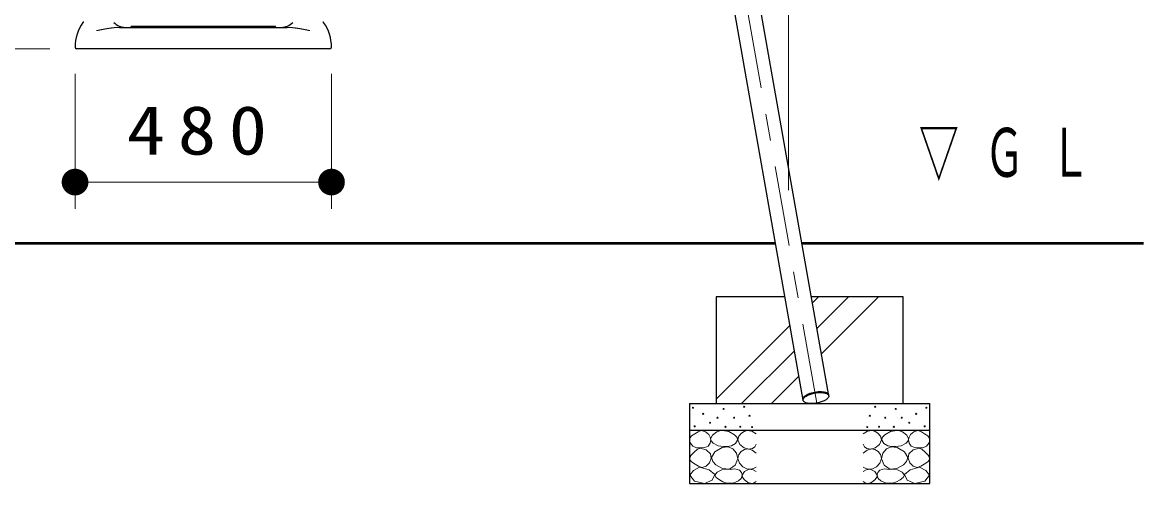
# Model space of a CAD drawing. Units: millimetres on the paper, with parts at other scales. Extents: x 197 to 617, y 140 to 437.
# Drawn here: x 287.17 to 329.14, y 204.46 to 221.74 of the extents above; entities that cross this region are included whole.
import ezdxf

# ---------------------------------------------------------------- set-up
doc = ezdxf.new("R2010")
doc.units = ezdxf.units.MM
doc.linetypes.add('USER2', pattern=[6, 3, -1, 1, -1])
doc.layers.add('線', color=2, linetype='Continuous', lineweight=25)
doc.layers.add('補助', color=2, linetype='Continuous', lineweight=13)
doc.styles.add('ＭＳ ゴシック', font='')
doc.styles.get('ＭＳ ゴシック').set_extended_font_data('MS Gothic')

# ---------------------------------------------------------------- blocks, each defined once
blk = doc.blocks.new('filled_dot')
at = {"color": 0, "linetype": 'Continuous', "lineweight": -2, "const_width": 1.25}
blk.add_lwpolyline([(-0.625, 0, 1), (0.625, 0, 1)], format="xyb", close=True, dxfattribs=at)

msp = doc.modelspace()

# ---------------------------------------------------------------- linework, layer by layer
at = {"layer": '線', "color": 1, "linetype": 'USER2', "lineweight": 13}
msp.add_line((316.911, 207.473), (308.986, 252.418), dxfattribs=at)
at = {"layer": '線', "color": 7}
for p, q in [((317.356, 207.747), (309.88, 250.145)), ((316.399, 207.578), (308.923, 249.977)), ((313.142, 211.455), (313.142, 207.455)), ((315.715, 211.455), (313.142, 211.455)), ((320.142, 211.455), (316.702, 211.455)), ((320.142, 207.455), (320.142, 211.455)), ((312.142, 207.455), (312.142, 204.455)), ((312.142, 207.455), (321.142, 207.455)), ((321.142, 204.455), (321.142, 207.455)), ((312.142, 206.455), (321.142, 206.455)), ((312.142, 204.455), (321.142, 204.455))]:
    msp.add_line(p, q, dxfattribs=at)
at = {"layer": '線', "color": 131}
for p, q in [((290.803, 221.555), (297.082, 221.555)), ((291.243, 221.589), (291.238, 221.575)), ((291.252, 221.595), (291.353, 221.595)), ((291.353, 221.595), (296.532, 221.595)), ((296.532, 221.595), (296.632, 221.595)), ((296.647, 221.575), (296.642, 221.589)), ((298.682, 220.755), (289.202, 220.755))]:
    msp.add_line(p, q, dxfattribs=at)
at = {"layer": '線', "color": 7, "lineweight": 13}
for p, q in [((288.202, 220.755), (281.901, 220.755)), ((289.142, 219.815), (289.142, 214.757)), ((298.742, 219.815), (298.742, 214.757)), ((298.742, 215.757), (289.142, 215.757)), ((316.743, 211.225), (316.973, 211.455)), ((316.911, 210.27), (318.096, 211.455)), ((317.079, 209.316), (319.218, 211.455)), ((313.142, 207.624), (315.904, 210.386)), ((314.096, 207.455), (316.072, 209.431)), ((315.218, 207.455), (316.24, 208.477))]:
    msp.add_line(p, q, dxfattribs=at)
at = {"layer": '線', "color": 7, "lineweight": 50}
for p, q in [((315.362, 213.455), (249.922, 213.455)), ((329.142, 213.455), (316.349, 213.455))]:
    msp.add_line(p, q, dxfattribs=at)
at = {"layer": '線'}
msp.add_lwpolyline([(316.392, 207.617), (316.392, 207.642), (316.4, 207.668), (316.416, 207.695), (316.439, 207.722), (316.471, 207.748), (316.509, 207.774), (316.553, 207.798), (316.603, 207.821), (316.657, 207.842), (316.715, 207.86), (316.775, 207.876), (316.837, 207.888), (316.9, 207.898), (316.962, 207.904), (317.023, 207.906), (317.081, 207.906), (317.136, 207.901), (317.185, 207.893), (317.23, 207.882), (317.268, 207.868), (317.3, 207.851), (317.324, 207.831), (317.341, 207.81), (317.349, 207.786)], dxfattribs=at)
at = {"layer": '線', "color": 7}
msp.add_lwpolyline([(317.356, 207.747), (317.357, 207.73), (317.354, 207.713), (317.348, 207.695), (317.338, 207.677), (317.325, 207.659), (317.308, 207.641), (317.288, 207.623), (317.265, 207.606), (317.239, 207.588), (317.21, 207.572), (317.179, 207.556), (317.145, 207.541), (317.11, 207.527), (317.072, 207.514), (317.033, 207.502), (316.993, 207.491), (316.952, 207.481), (316.911, 207.473), (316.869, 207.467), (316.827, 207.462), (316.786, 207.458), (316.745, 207.456), (316.705, 207.455), (316.667, 207.456), (316.63, 207.459), (316.595, 207.463), (316.562, 207.469), (316.532, 207.476), (316.504, 207.485), (316.479, 207.495), (316.458, 207.506), (316.439, 207.519), (316.424, 207.532), (316.412, 207.547), (316.403, 207.562), (316.399, 207.578), (316.397, 207.595), (316.4, 207.613), (316.406, 207.63), (316.416, 207.648), (316.429, 207.666), (316.446, 207.684), (316.466, 207.702), (316.489, 207.72), (316.515, 207.737), (316.544, 207.754), (316.575, 207.77), (316.609, 207.785), (316.645, 207.799), (316.682, 207.812), (316.721, 207.824), (316.761, 207.835), (316.802, 207.844), (316.844, 207.852), (316.886, 207.859), (316.927, 207.864), (316.969, 207.868), (317.01, 207.87), (317.049, 207.87), (317.088, 207.869), (317.124, 207.866), (317.159, 207.862), (317.192, 207.856), (317.222, 207.849), (317.25, 207.841), (317.275, 207.831), (317.297, 207.819), (317.316, 207.807), (317.331, 207.793), (317.343, 207.779), (317.351, 207.763)], close=True, dxfattribs=at)
at = {"layer": '線', "color": 131}
for centre, radius, start, end in [((290.742, 220.815), 1.6, 144.7656, 180), ((289.468, 221.715), 0.04, 90, 144.7656), ((291.03, 222.155), 0.6, 223.4325, 270), ((296.855, 222.155), 0.6, 270, 316.5675), ((298.417, 221.715), 0.04, 35.2344, 90), ((297.142, 220.815), 1.6, 0, 35.2344), ((291.21, 221.585), 0.03, 270, 340), ((291.252, 221.585), 0.01, 90, 160), ((296.632, 221.585), 0.01, 20, 90), ((296.675, 221.585), 0.03, 200, 270), ((289.202, 220.815), 0.06, 180, 270), ((298.682, 220.815), 0.06, 270, 0)]:
    msp.add_arc(centre, radius, start, end, dxfattribs=at)
at = {"layer": '線', "color": 131, "lineweight": 13}
for points, knots in [([(290.594, 221.543), (290.591, 221.543), (290.588, 221.543), (290.584, 221.542), (290.581, 221.542), (290.578, 221.542), (290.574, 221.541), (290.571, 221.541), (290.568, 221.541), (290.565, 221.54), (290.561, 221.54), (290.558, 221.54), (290.555, 221.539), (290.551, 221.539), (290.548, 221.538), (290.545, 221.538), (290.542, 221.538), (290.538, 221.537), (290.535, 221.537), (290.532, 221.537), (290.528, 221.536), (290.525, 221.536), (290.522, 221.535), (290.519, 221.535), (290.515, 221.535), (290.512, 221.534), (290.509, 221.534), (290.505, 221.533), (290.502, 221.533), (290.499, 221.532), (290.496, 221.532), (290.492, 221.532), (290.489, 221.531), (290.486, 221.531), (290.482, 221.53), (290.479, 221.53), (290.476, 221.529), (290.473, 221.529), (290.469, 221.528), (290.466, 221.528), (290.463, 221.528), (290.459, 221.527), (290.456, 221.527), (290.453, 221.526), (290.45, 221.526), (290.446, 221.525), (290.443, 221.525), (290.44, 221.524), (290.437, 221.524), (290.433, 221.523), (290.43, 221.523), (290.427, 221.522), (290.423, 221.522), (290.42, 221.521), (290.417, 221.521), (290.414, 221.52), (290.41, 221.52), (290.407, 221.519), (290.404, 221.519), (290.4, 221.518), (290.397, 221.518), (290.394, 221.517), (290.391, 221.517), (290.387, 221.516), (290.384, 221.516), (290.381, 221.515), (290.378, 221.515), (290.374, 221.514), (290.371, 221.514), (290.368, 221.513), (290.365, 221.513), (290.361, 221.512), (290.358, 221.512), (290.355, 221.511), (290.351, 221.511), (290.348, 221.51), (290.345, 221.51), (290.342, 221.509), (290.338, 221.509), (290.335, 221.508), (290.332, 221.507), (290.329, 221.507), (290.325, 221.506), (290.322, 221.506), (290.319, 221.505), (290.316, 221.505), (290.312, 221.504), (290.309, 221.504), (290.306, 221.503), (290.302, 221.503), (290.299, 221.502), (290.296, 221.501), (290.293, 221.501), (290.289, 221.5), (290.286, 221.5), (290.283, 221.499), (290.28, 221.499), (290.276, 221.498), (290.273, 221.497), (290.27, 221.497), (290.267, 221.496), (290.263, 221.496), (290.26, 221.495), (290.257, 221.494), (290.254, 221.494), (290.25, 221.493), (290.247, 221.493), (290.244, 221.492), (290.241, 221.492), (290.237, 221.491), (290.234, 221.49), (290.231, 221.49), (290.228, 221.489), (290.224, 221.489), (290.221, 221.488), (290.218, 221.487), (290.214, 221.487), (290.211, 221.486), (290.208, 221.485), (290.205, 221.485), (290.201, 221.484), (290.198, 221.484), (290.195, 221.483), (290.192, 221.482), (290.188, 221.482), (290.185, 221.481), (290.182, 221.481), (290.179, 221.48), (290.175, 221.479), (290.172, 221.479), (290.169, 221.478), (290.166, 221.477), (290.162, 221.477), (290.159, 221.476), (290.156, 221.476), (290.153, 221.475), (290.149, 221.474), (290.146, 221.474), (290.143, 221.473), (290.14, 221.472), (290.136, 221.472), (290.133, 221.471), (290.13, 221.47), (290.127, 221.47), (290.123, 221.469), (290.12, 221.468), (290.117, 221.468), (290.114, 221.467), (290.11, 221.467), (290.107, 221.466), (290.104, 221.465), (290.101, 221.465), (290.097, 221.464), (290.094, 221.463), (290.091, 221.463), (290.088, 221.462), (290.084, 221.461), (290.081, 221.461), (290.078, 221.46), (290.075, 221.459), (290.072, 221.459), (290.068, 221.458), (290.065, 221.457), (290.062, 221.457), (290.059, 221.456), (290.055, 221.455), (290.052, 221.455), (290.049, 221.454), (290.046, 221.453), (290.042, 221.453), (290.039, 221.452), (290.036, 221.451), (290.033, 221.451), (290.029, 221.45), (290.026, 221.449), (290.023, 221.448), (290.02, 221.448), (290.016, 221.447), (290.013, 221.446), (290.01, 221.446), (290.007, 221.445), (290.003, 221.444), (290, 221.444), (289.997, 221.443), (289.994, 221.442), (289.991, 221.442), (289.987, 221.441), (289.984, 221.44), (289.981, 221.44), (289.978, 221.439), (289.974, 221.438), (289.971, 221.437), (289.968, 221.437), (289.965, 221.436), (289.961, 221.435), (289.958, 221.435), (289.955, 221.434), (289.952, 221.433), (289.948, 221.433)], [0, 0, 0, 0, 1, 1, 1, 2, 2, 2, 3, 3, 3, 4, 4, 4, 5, 5, 5, 6, 6, 6, 7, 7, 7, 8, 8, 8, 9, 9, 9, 10, 10, 10, 11, 11, 11, 12, 12, 12, 13, 13, 13, 14, 14, 14, 15, 15, 15, 16, 16, 16, 17, 17, 17, 18, 18, 18, 19, 19, 19, 20, 20, 20, 21, 21, 21, 22, 22, 22, 23, 23, 23, 24, 24, 24, 25, 25, 25, 26, 26, 26, 27, 27, 27, 28, 28, 28, 29, 29, 29, 30, 30, 30, 31, 31, 31, 32, 32, 32, 33, 33, 33, 34, 34, 34, 35, 35, 35, 36, 36, 36, 37, 37, 37, 38, 38, 38, 39, 39, 39, 40, 40, 40, 41, 41, 41, 42, 42, 42, 43, 43, 43, 44, 44, 44, 45, 45, 45, 46, 46, 46, 47, 47, 47, 48, 48, 48, 49, 49, 49, 50, 50, 50, 51, 51, 51, 52, 52, 52, 53, 53, 53, 54, 54, 54, 55, 55, 55, 56, 56, 56, 57, 57, 57, 58, 58, 58, 59, 59, 59, 60, 60, 60, 61, 61, 61, 62, 62, 62, 63, 63, 63, 64, 64, 64, 65, 65, 65, 66, 66, 66, 66]), ([(290.803, 221.555), (290.8, 221.555), (290.798, 221.555), (290.796, 221.555), (290.793, 221.555), (290.791, 221.555), (290.789, 221.555), (290.786, 221.555), (290.784, 221.555), (290.782, 221.555), (290.779, 221.555), (290.777, 221.555), (290.775, 221.555), (290.772, 221.555), (290.77, 221.555), (290.768, 221.555), (290.765, 221.555), (290.763, 221.555), (290.761, 221.555), (290.759, 221.555), (290.756, 221.555), (290.754, 221.555), (290.752, 221.555), (290.749, 221.554), (290.747, 221.554), (290.745, 221.554), (290.742, 221.554), (290.74, 221.554), (290.738, 221.554), (290.735, 221.554), (290.733, 221.554), (290.731, 221.554), (290.728, 221.554), (290.726, 221.554), (290.724, 221.553), (290.721, 221.553), (290.719, 221.553), (290.717, 221.553), (290.714, 221.553), (290.712, 221.553), (290.71, 221.553), (290.708, 221.553), (290.705, 221.552), (290.703, 221.552), (290.701, 221.552), (290.698, 221.552), (290.696, 221.552), (290.694, 221.552), (290.691, 221.552), (290.689, 221.551), (290.687, 221.551), (290.684, 221.551), (290.682, 221.551), (290.68, 221.551), (290.677, 221.551), (290.675, 221.551), (290.673, 221.55), (290.67, 221.55), (290.668, 221.55), (290.666, 221.55), (290.664, 221.55), (290.661, 221.55), (290.659, 221.549), (290.657, 221.549), (290.654, 221.549), (290.652, 221.549), (290.65, 221.549), (290.647, 221.548), (290.645, 221.548), (290.643, 221.548), (290.64, 221.548), (290.638, 221.548), (290.636, 221.547), (290.633, 221.547), (290.631, 221.547), (290.629, 221.547), (290.627, 221.547), (290.624, 221.546), (290.622, 221.546), (290.62, 221.546), (290.617, 221.546), (290.615, 221.546), (290.613, 221.545), (290.61, 221.545), (290.608, 221.545), (290.606, 221.545), (290.603, 221.544), (290.601, 221.544), (290.599, 221.544), (290.597, 221.544), (290.594, 221.543)], [0, 0, 0, 0, 1, 1, 1, 2, 2, 2, 3, 3, 3, 4, 4, 4, 5, 5, 5, 6, 6, 6, 7, 7, 7, 8, 8, 8, 9, 9, 9, 10, 10, 10, 11, 11, 11, 12, 12, 12, 13, 13, 13, 14, 14, 14, 15, 15, 15, 16, 16, 16, 17, 17, 17, 18, 18, 18, 19, 19, 19, 20, 20, 20, 21, 21, 21, 22, 22, 22, 23, 23, 23, 24, 24, 24, 25, 25, 25, 26, 26, 26, 27, 27, 27, 28, 28, 28, 29, 29, 29, 30, 30, 30, 30]), ([(297.29, 221.543), (297.288, 221.544), (297.286, 221.544), (297.283, 221.544), (297.281, 221.544), (297.279, 221.545), (297.277, 221.545), (297.274, 221.545), (297.272, 221.545), (297.27, 221.546), (297.267, 221.546), (297.265, 221.546), (297.263, 221.546), (297.26, 221.546), (297.258, 221.547), (297.256, 221.547), (297.253, 221.547), (297.251, 221.547), (297.249, 221.547), (297.247, 221.548), (297.244, 221.548), (297.242, 221.548), (297.24, 221.548), (297.237, 221.548), (297.235, 221.549), (297.233, 221.549), (297.23, 221.549), (297.228, 221.549), (297.226, 221.549), (297.223, 221.55), (297.221, 221.55), (297.219, 221.55), (297.216, 221.55), (297.214, 221.55), (297.212, 221.55), (297.21, 221.551), (297.207, 221.551), (297.205, 221.551), (297.203, 221.551), (297.2, 221.551), (297.198, 221.551), (297.196, 221.551), (297.193, 221.552), (297.191, 221.552), (297.189, 221.552), (297.186, 221.552), (297.184, 221.552), (297.182, 221.552), (297.179, 221.552), (297.177, 221.553), (297.175, 221.553), (297.172, 221.553), (297.17, 221.553), (297.168, 221.553), (297.166, 221.553), (297.163, 221.553), (297.161, 221.553), (297.159, 221.554), (297.156, 221.554), (297.154, 221.554), (297.152, 221.554), (297.149, 221.554), (297.147, 221.554), (297.145, 221.554), (297.142, 221.554), (297.14, 221.554), (297.138, 221.554), (297.135, 221.554), (297.133, 221.555), (297.131, 221.555), (297.128, 221.555), (297.126, 221.555), (297.124, 221.555), (297.121, 221.555), (297.119, 221.555), (297.117, 221.555), (297.115, 221.555), (297.112, 221.555), (297.11, 221.555), (297.108, 221.555), (297.105, 221.555), (297.103, 221.555), (297.101, 221.555), (297.098, 221.555), (297.096, 221.555), (297.094, 221.555), (297.091, 221.555), (297.089, 221.555), (297.087, 221.555), (297.084, 221.555), (297.082, 221.555)], [0, 0, 0, 0, 1, 1, 1, 2, 2, 2, 3, 3, 3, 4, 4, 4, 5, 5, 5, 6, 6, 6, 7, 7, 7, 8, 8, 8, 9, 9, 9, 10, 10, 10, 11, 11, 11, 12, 12, 12, 13, 13, 13, 14, 14, 14, 15, 15, 15, 16, 16, 16, 17, 17, 17, 18, 18, 18, 19, 19, 19, 20, 20, 20, 21, 21, 21, 22, 22, 22, 23, 23, 23, 24, 24, 24, 25, 25, 25, 26, 26, 26, 27, 27, 27, 28, 28, 28, 29, 29, 29, 30, 30, 30, 30]), ([(297.936, 221.433), (297.933, 221.433), (297.93, 221.434), (297.926, 221.435), (297.923, 221.435), (297.92, 221.436), (297.917, 221.437), (297.914, 221.437), (297.91, 221.438), (297.907, 221.439), (297.904, 221.44), (297.901, 221.44), (297.897, 221.441), (297.894, 221.442), (297.891, 221.442), (297.888, 221.443), (297.884, 221.444), (297.881, 221.444), (297.878, 221.445), (297.875, 221.446), (297.871, 221.446), (297.868, 221.447), (297.865, 221.448), (297.862, 221.449), (297.858, 221.449), (297.855, 221.45), (297.852, 221.451), (297.849, 221.451), (297.846, 221.452), (297.842, 221.453), (297.839, 221.453), (297.836, 221.454), (297.833, 221.455), (297.829, 221.455), (297.826, 221.456), (297.823, 221.457), (297.82, 221.457), (297.816, 221.458), (297.813, 221.459), (297.81, 221.459), (297.807, 221.46), (297.803, 221.461), (297.8, 221.461), (297.797, 221.462), (297.794, 221.463), (297.79, 221.463), (297.787, 221.464), (297.784, 221.465), (297.781, 221.465), (297.777, 221.466), (297.774, 221.467), (297.771, 221.467), (297.768, 221.468), (297.764, 221.468), (297.761, 221.469), (297.758, 221.47), (297.755, 221.47), (297.751, 221.471), (297.748, 221.472), (297.745, 221.472), (297.742, 221.473), (297.738, 221.474), (297.735, 221.474), (297.732, 221.475), (297.729, 221.476), (297.725, 221.476), (297.722, 221.477), (297.719, 221.477), (297.716, 221.478), (297.712, 221.479), (297.709, 221.479), (297.706, 221.48), (297.703, 221.481), (297.699, 221.481), (297.696, 221.482), (297.693, 221.482), (297.69, 221.483), (297.686, 221.484), (297.683, 221.484), (297.68, 221.485), (297.677, 221.485), (297.673, 221.486), (297.67, 221.487), (297.667, 221.487), (297.664, 221.488), (297.66, 221.489), (297.657, 221.489), (297.654, 221.49), (297.651, 221.49), (297.647, 221.491), (297.644, 221.492), (297.641, 221.492), (297.638, 221.493), (297.634, 221.493), (297.631, 221.494), (297.628, 221.494), (297.625, 221.495), (297.621, 221.496), (297.618, 221.496), (297.615, 221.497), (297.612, 221.497), (297.608, 221.498), (297.605, 221.499), (297.602, 221.499), (297.598, 221.5), (297.595, 221.5), (297.592, 221.501), (297.589, 221.501), (297.585, 221.502), (297.582, 221.503), (297.579, 221.503), (297.576, 221.504), (297.572, 221.504), (297.569, 221.505), (297.566, 221.505), (297.563, 221.506), (297.559, 221.506), (297.556, 221.507), (297.553, 221.507), (297.55, 221.508), (297.546, 221.509), (297.543, 221.509), (297.54, 221.51), (297.536, 221.51), (297.533, 221.511), (297.53, 221.511), (297.527, 221.512), (297.523, 221.512), (297.52, 221.513), (297.517, 221.513), (297.514, 221.514), (297.51, 221.514), (297.507, 221.515), (297.504, 221.515), (297.5, 221.516), (297.497, 221.516), (297.494, 221.517), (297.491, 221.517), (297.487, 221.518), (297.484, 221.518), (297.481, 221.519), (297.478, 221.519), (297.474, 221.52), (297.471, 221.52), (297.468, 221.521), (297.464, 221.521), (297.461, 221.522), (297.458, 221.522), (297.455, 221.523), (297.451, 221.523), (297.448, 221.524), (297.445, 221.524), (297.442, 221.525), (297.438, 221.525), (297.435, 221.526), (297.432, 221.526), (297.428, 221.527), (297.425, 221.527), (297.422, 221.528), (297.419, 221.528), (297.415, 221.528), (297.412, 221.529), (297.409, 221.529), (297.405, 221.53), (297.402, 221.53), (297.399, 221.531), (297.396, 221.531), (297.392, 221.532), (297.389, 221.532), (297.386, 221.532), (297.382, 221.533), (297.379, 221.533), (297.376, 221.534), (297.373, 221.534), (297.369, 221.535), (297.366, 221.535), (297.363, 221.535), (297.359, 221.536), (297.356, 221.536), (297.353, 221.537), (297.35, 221.537), (297.346, 221.537), (297.343, 221.538), (297.34, 221.538), (297.336, 221.538), (297.333, 221.539), (297.33, 221.539), (297.327, 221.54), (297.323, 221.54), (297.32, 221.54), (297.317, 221.541), (297.313, 221.541), (297.31, 221.541), (297.307, 221.542), (297.304, 221.542), (297.3, 221.542), (297.297, 221.543), (297.294, 221.543), (297.29, 221.543)], [0, 0, 0, 0, 1, 1, 1, 2, 2, 2, 3, 3, 3, 4, 4, 4, 5, 5, 5, 6, 6, 6, 7, 7, 7, 8, 8, 8, 9, 9, 9, 10, 10, 10, 11, 11, 11, 12, 12, 12, 13, 13, 13, 14, 14, 14, 15, 15, 15, 16, 16, 16, 17, 17, 17, 18, 18, 18, 19, 19, 19, 20, 20, 20, 21, 21, 21, 22, 22, 22, 23, 23, 23, 24, 24, 24, 25, 25, 25, 26, 26, 26, 27, 27, 27, 28, 28, 28, 29, 29, 29, 30, 30, 30, 31, 31, 31, 32, 32, 32, 33, 33, 33, 34, 34, 34, 35, 35, 35, 36, 36, 36, 37, 37, 37, 38, 38, 38, 39, 39, 39, 40, 40, 40, 41, 41, 41, 42, 42, 42, 43, 43, 43, 44, 44, 44, 45, 45, 45, 46, 46, 46, 47, 47, 47, 48, 48, 48, 49, 49, 49, 50, 50, 50, 51, 51, 51, 52, 52, 52, 53, 53, 53, 54, 54, 54, 55, 55, 55, 56, 56, 56, 57, 57, 57, 58, 58, 58, 59, 59, 59, 60, 60, 60, 61, 61, 61, 62, 62, 62, 63, 63, 63, 64, 64, 64, 65, 65, 65, 66, 66, 66, 66])]:
    msp.add_open_spline(points, degree=3, knots=knots, dxfattribs=at)
at = {"layer": '補助'}
msp.add_line((315.856, 215.455), (315.856, 284.55), dxfattribs=at)
for points in [[(312.591, 206.443), (312.462, 206.393), (312.338, 206.323), (312.221, 206.242), (312.148, 206.133), (312.168, 205.981), (312.268, 205.854), (312.405, 205.802), (312.56, 205.797), (312.712, 205.809), (312.838, 205.86), (312.913, 205.966), (312.94, 206.095), (312.923, 206.199), (312.864, 206.298), (312.741, 206.394)], [(313.38, 206.445), (313.282, 206.433), (313.169, 206.391), (313.01, 206.275), (312.936, 206.137), (312.954, 206.058), (313.028, 205.97), (313.218, 205.874), (313.418, 205.845), (313.565, 205.842), (313.715, 205.872), (313.867, 205.964), (313.942, 206.088), (313.923, 206.181), (313.828, 206.288), (313.615, 206.413)], [(319.905, 206.445), (320.003, 206.433), (320.116, 206.391), (320.275, 206.275), (320.348, 206.137), (320.331, 206.058), (320.256, 205.97), (320.066, 205.874), (319.867, 205.845), (319.72, 205.842), (319.57, 205.872), (319.418, 205.964), (319.343, 206.088), (319.362, 206.181), (319.456, 206.288), (319.67, 206.413)], [(320.693, 206.443), (320.823, 206.393), (320.947, 206.323), (321.064, 206.242), (321.137, 206.133), (321.117, 205.981), (321.017, 205.854), (320.879, 205.802), (320.725, 205.797), (320.573, 205.809), (320.446, 205.86), (320.371, 205.966), (320.345, 206.095), (320.362, 206.199), (320.421, 206.298), (320.544, 206.394)], [(312.541, 205.784), (312.434, 205.729), (312.325, 205.645), (312.196, 205.509), (312.148, 205.372), (312.22, 205.276), (312.35, 205.189), (312.483, 205.103), (312.617, 205.062), (312.77, 205.111), (312.895, 205.239), (312.958, 205.405), (312.927, 205.575), (312.764, 205.72)], [(313.126, 205.159), (313.377, 205.021), (313.645, 205.002), (313.85, 205.151), (313.947, 205.386), (313.902, 205.601), (313.764, 205.764), (313.587, 205.833), (313.364, 205.807), (313.088, 205.646), (312.969, 205.429), (313.022, 205.285)], [(320.159, 205.159), (319.907, 205.021), (319.64, 205.002), (319.434, 205.151), (319.337, 205.386), (319.383, 205.601), (319.521, 205.764), (319.698, 205.833), (319.921, 205.807), (320.196, 205.646), (320.316, 205.429), (320.263, 205.285)], [(320.744, 205.784), (320.851, 205.729), (320.959, 205.645), (321.088, 205.509), (321.137, 205.372), (321.064, 205.276), (320.934, 205.189), (320.801, 205.103), (320.668, 205.062), (320.515, 205.111), (320.389, 205.239), (320.327, 205.405), (320.357, 205.575), (320.521, 205.72)], [(312.524, 205.066), (312.298, 204.945), (312.162, 204.769), (312.331, 204.544), (312.7, 204.461), (312.987, 204.584), (313.096, 204.791), (312.88, 204.973)], [(313.666, 204.983), (313.516, 204.995), (313.353, 204.967), (313.174, 204.885), (313.088, 204.777), (313.142, 204.684), (313.261, 204.594), (313.39, 204.517), (313.537, 204.469), (313.774, 204.474), (313.98, 204.556), (314.074, 204.652), (314.115, 204.767), (314.094, 204.87), (314.012, 204.961), (313.844, 205.012)], [(319.618, 204.983), (319.769, 204.995), (319.932, 204.967), (320.11, 204.885), (320.197, 204.777), (320.143, 204.684), (320.024, 204.594), (319.894, 204.517), (319.748, 204.469), (319.511, 204.474), (319.305, 204.556), (319.211, 204.652), (319.17, 204.767), (319.191, 204.87), (319.272, 204.961), (319.44, 205.012)], [(320.76, 205.066), (320.987, 204.945), (321.123, 204.769), (320.953, 204.544), (320.585, 204.461), (320.298, 204.584), (320.189, 204.791), (320.405, 204.973)]]:
    msp.add_lwpolyline(points, close=True, dxfattribs=at)
for points in [[(314.642, 206.321), (314.474, 206.418), (314.3, 206.448), (314.188, 206.414), (314.085, 206.34), (313.995, 206.234), (313.958, 206.1), (314.031, 205.924), (314.192, 205.795), (314.358, 205.748), (314.503, 205.77), (314.584, 205.838), (314.642, 205.928)], [(318.642, 206.321), (318.811, 206.418), (318.985, 206.448), (319.097, 206.414), (319.2, 206.34), (319.289, 206.234), (319.327, 206.1), (319.253, 205.924), (319.092, 205.795), (318.926, 205.748), (318.782, 205.77), (318.701, 205.838), (318.642, 205.928)], [(314.636, 205.599), (314.493, 205.708), (314.332, 205.757), (314.198, 205.733), (314.078, 205.656), (313.99, 205.54), (313.958, 205.396), (314.011, 205.224), (314.135, 205.086), (314.288, 205.008), (314.44, 204.991), (314.543, 205.019), (314.636, 205.073)], [(318.649, 205.599), (318.791, 205.708), (318.953, 205.757), (319.087, 205.733), (319.206, 205.656), (319.294, 205.54), (319.327, 205.396), (319.273, 205.224), (319.149, 205.086), (318.996, 205.008), (318.845, 204.991), (318.742, 205.019), (318.649, 205.073)], [(314.642, 204.908), (314.522, 204.975), (314.376, 204.991), (314.202, 204.904), (314.116, 204.769), (314.129, 204.695), (314.186, 204.61), (314.329, 204.501), (314.478, 204.465), (314.563, 204.486), (314.642, 204.528)], [(318.642, 204.908), (318.763, 204.975), (318.908, 204.991), (319.083, 204.904), (319.168, 204.769), (319.156, 204.695), (319.099, 204.61), (318.955, 204.501), (318.807, 204.465), (318.721, 204.486), (318.642, 204.528)]]:
    msp.add_lwpolyline(points, dxfattribs=at)
for centre in [(314.191, 207.337), (319.094, 207.337), (312.274, 207.299), (312.655, 207.071), (313.193, 206.925), (313.421, 207.255), (313.812, 206.926), (314.391, 206.997), (318.894, 206.997), (319.472, 206.926), (319.863, 207.255), (320.091, 206.925), (320.63, 207.071), (321.01, 207.299), (312.338, 206.602), (312.914, 206.735), (313.491, 206.583), (314.045, 206.586), (314.488, 206.575), (318.797, 206.575), (319.24, 206.586), (319.793, 206.583), (320.37, 206.735), (320.947, 206.602)]:
    msp.add_circle(centre, 0.02, dxfattribs=at)

# ---------------------------------------------------------------- block references
at = {"layer": '線', "color": 7, "lineweight": 13, "xscale": 0.4, "yscale": 0.4}
msp.add_blockref('filled_dot', (289.142, 215.757), dxfattribs=at)
at = {"layer": '線', "color": 7, "lineweight": 13, "xscale": 0.4, "yscale": 0.4, "rotation": 180}
msp.add_blockref('filled_dot', (298.742, 215.757), dxfattribs=at)

# ---------------------------------------------------------------- texts
at = {"layer": '線', "color": 7, "insert": (293.942, 216.757), "char_height": 1.833, "attachment_point": 8, "style": 'ＭＳ ゴシック'}
msp.add_mtext('\\T1.33;\\W1.15;480', dxfattribs=at)
at = {"layer": '補助', "insert": (320.726, 217.789), "char_height": 1.833, "attachment_point": 1, "style": 'ＭＳ ゴシック'}
msp.add_mtext('\\T1.64;\\W0.6;▽ＧＬ', dxfattribs=at)

doc.saveas('drawing.dxf')
